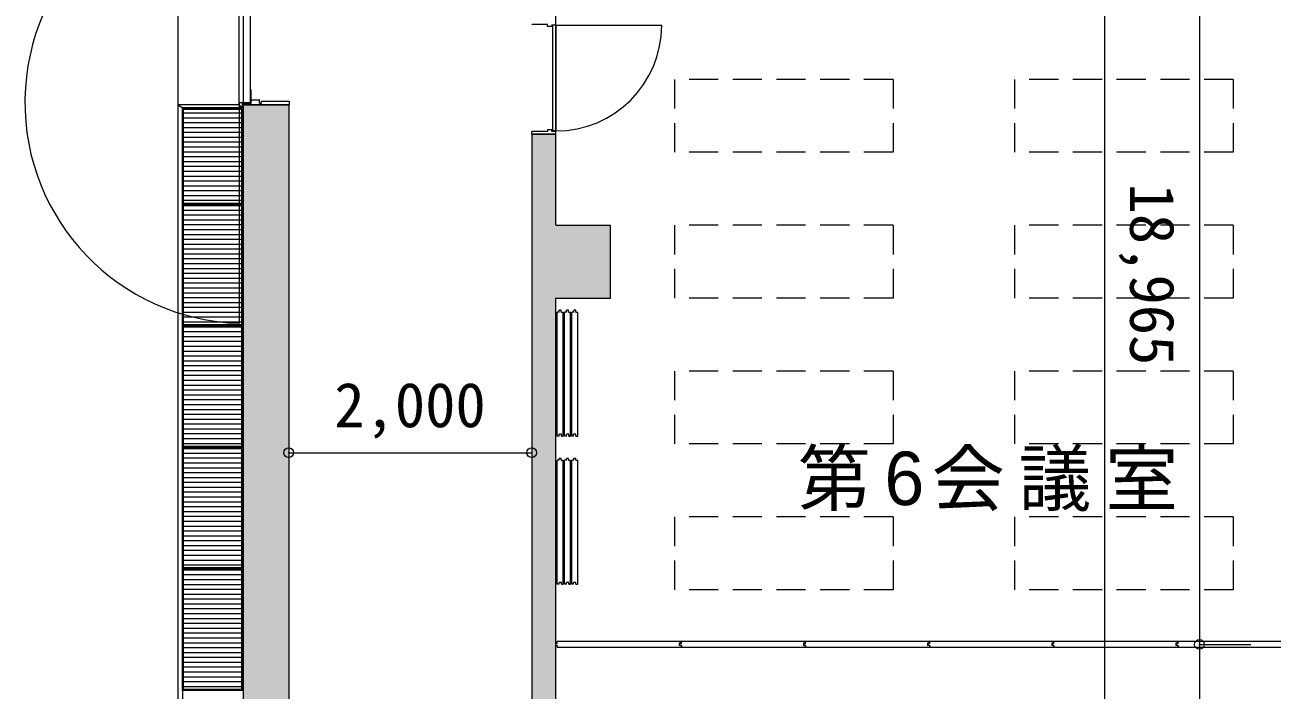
# Model space of a CAD drawing. Units: millimetres, scale not verified. Extents: x -61855 to 52913, y -114842 to -21833.
# Drawn here: x -8663 to 1602, y -82465 to -76992 of the extents above; entities that cross this region are included whole.
import ezdxf
from ezdxf.enums import TextEntityAlignment as Align

# ---------------------------------------------------------------- set-up
doc = ezdxf.new("R2010")
doc.units = ezdxf.units.MM
doc.header["$LTSCALE"] = 200
doc.header["$PDMODE"] = 32
doc.header["$PDSIZE"] = 80
doc.linetypes.add('DASHED1', pattern=[1.8, 1.2, -0.6])
for name, color, linetype, lineweight in [('0-1_躯体', 7, 'Continuous', 9), ('0-2_建具', 7, 'Continuous', 9), ('0-3_仕上', 4, 'Continuous', 5), ('0-6_寸法', 4, 'Continuous', 5), ('0-8_備品', 2, 'Continuous', 5)]:
    doc.layers.add(name, color=color, linetype=linetype, lineweight=lineweight)
doc.layers.add('0-4_室名', color=7, linetype='Continuous')
doc.styles.add('・', font='')
doc.styles.add('ＭＳ ゴシック', font='')
doc.styles.get('・').set_extended_font_data('・')
doc.styles.get('ＭＳ ゴシック').set_extended_font_data('MS Gothic')

msp = doc.modelspace()

# ---------------------------------------------------------------- linework, layer by layer
at = {"layer": '0-1_躯体'}
for p, q in [((-7401.8, -77783.5), (-7401.8, -64178.5)), ((-4291.8, -78640), (-4291.8, -72940)), ((-6866.8, -74880), (-6866.8, -77640)), ((-6901.8, -77650), (-7401.8, -77650)), ((-7401.8, -77650), (-7366.8, -77675)), ((-7366.8, -77675), (-6866.8, -77675)), ((-7366.8, -77675), (-7366.8, -86470)), ((-6901.8, -77650), (-6866.8, -77675)), ((-6871.8, -77660), (-6871.8, -77637.5)), ((-6871.8, -77637.5), (-6866.8, -77640)), ((-6871.8, -77660), (-6866.8, -77660)), ((-6866.8, -77650), (-6866.8, -86495)), ((-6491.8, -77650), (-6866.8, -77650)), ((-6491.8, -77650), (-6491.8, -86495)), ((-4491.8, -77890), (-4491.8, -83270)), ((-4491.8, -77890), (-4291.8, -77890)), ((-4291.8, -78640), (-3841.8, -78640)), ((-3841.8, -79240), (-3841.8, -78640)), ((-4291.8, -79240), (-3841.8, -79240)), ((-4291.8, -84940), (-4291.8, -79240))]:
    msp.add_line(p, q, dxfattribs=at)
for points in [[(-6901.8, -74870), (-6901.8, -74870.5), (-6901.8, -77650)], [(-6491.8, -88840), (-7401.8, -88840), (-7401.8, -77650)]]:
    msp.add_lwpolyline(points, dxfattribs=at)
at = {"layer": '0-1_躯体', "color": 9}
for points in [[(-6491.8, -86495), (-6491.8, -77650), (-6866.8, -86495), (-6866.8, -77650)], [(-4291.8, -77890), (-4491.8, -77890), (-4291.8, -83270), (-4491.8, -83270)], [(-3841.8, -78640), (-4291.8, -78640), (-3841.8, -79240), (-4291.8, -79240)]]:
    msp.add_solid(points, dxfattribs=at)
at = {"layer": '0-2_建具'}
for p, q in [((-6866.8, -75817.5), (-6866.8, -77630)), ((-6806.8, -77630), (-6806.8, -75817.5)), ((-4326.8, -77005), (-4361.8, -77005)), ((-4326.8, -76990), (-4326.8, -77005)), ((-4291.8, -76995), (-4321.8, -76995)), ((-4321.8, -76995), (-4321.8, -77865)), ((-4291.8, -76995), (-4291.8, -77865)), ((-6801.8, -77640), (-6801.8, -77524.3)), ((-6871.8, -77637.5), (-6866.8, -77640)), ((-6871.8, -77660), (-6871.8, -77637.5)), ((-6871.8, -77660), (-6866.8, -77660)), ((-6866.8, -77640), (-6801.8, -77640)), ((-6866.8, -77650), (-6486.8, -77650)), ((-6866.8, -77660), (-6866.8, -77650)), ((-6801.8, -77610), (-6731.8, -77610)), ((-6801.8, -77640), (-6801.8, -77610)), ((-6731.8, -77635), (-6731.8, -77610)), ((-6731.8, -77635), (-6716.8, -77635)), ((-6486.8, -77620), (-6486.8, -77650)), ((-4361.8, -77870), (-4491.8, -77870)), ((-4326.8, -77855), (-4361.8, -77855)), ((-4361.8, -77855), (-4361.8, -77870)), ((-4291.8, -77865), (-4321.8, -77865)), ((-4291.8, -77890), (-4291.8, -77870))]:
    msp.add_line(p, q, dxfattribs=at)
at = {"layer": '0-2_建具', "color": 4, "lineweight": 5}
for p, q in [((-4291.8, -76995), (-3421.8, -76995)), ((-6896.8, -77630), (-6806.8, -77630)), ((-6896.8, -79447.7), (-6896.8, -77630)), ((-4264.3, -79355), (-4264.3, -79340)), ((-4249.3, -79340), (-4264.3, -79340)), ((-4204.3, -79355), (-4204.3, -79340)), ((-4189.3, -79340), (-4204.3, -79340)), ((-4144.3, -79355), (-4144.3, -79340)), ((-4129.3, -79340), (-4144.3, -79340)), ((-4266.3, -79355), (-4281.8, -79355)), ((-4264.3, -79355), (-4281.8, -79355)), ((-4249.3, -79355), (-4231.8, -79355)), ((-4231.8, -80375), (-4231.8, -79355)), ((-4206.3, -79355), (-4221.8, -79355)), ((-4204.3, -79355), (-4221.8, -79355)), ((-4189.3, -79355), (-4171.8, -79355)), ((-4171.8, -80375), (-4171.8, -79355)), ((-4146.3, -79355), (-4161.8, -79355)), ((-4144.3, -79355), (-4161.8, -79355)), ((-4129.3, -79355), (-4111.8, -79355)), ((-4111.8, -80375), (-4111.8, -79355)), ((-4281.8, -80375), (-4281.8, -80361.2)), ((-4266.3, -80375), (-4281.8, -80375)), ((-4266.3, -80375), (-4266.3, -80360)), ((-4247.3, -80360), (-4266.3, -80360)), ((-4247.3, -80375), (-4247.3, -80360)), ((-4247.3, -80375), (-4231.8, -80375)), ((-4221.8, -80375), (-4221.8, -80361.2)), ((-4206.3, -80375), (-4221.8, -80375)), ((-4206.3, -80375), (-4206.3, -80360)), ((-4187.3, -80360), (-4206.3, -80360)), ((-4187.3, -80375), (-4187.3, -80360)), ((-4187.3, -80375), (-4171.8, -80375)), ((-4161.8, -80375), (-4161.8, -80361.2)), ((-4146.3, -80375), (-4161.8, -80375)), ((-4146.3, -80375), (-4146.3, -80360)), ((-4127.3, -80360), (-4146.3, -80360)), ((-4127.3, -80375), (-4127.3, -80360)), ((-4127.3, -80375), (-4111.8, -80375)), ((-4266.3, -80575), (-4281.8, -80575)), ((-4264.3, -80575), (-4281.8, -80575)), ((-4264.3, -80575), (-4264.3, -80560)), ((-4249.3, -80560), (-4264.3, -80560)), ((-4249.3, -80575), (-4231.8, -80575)), ((-4231.8, -81595), (-4231.8, -80575)), ((-4206.3, -80575), (-4221.8, -80575)), ((-4204.3, -80575), (-4221.8, -80575)), ((-4204.3, -80575), (-4204.3, -80560)), ((-4189.3, -80560), (-4204.3, -80560)), ((-4189.3, -80575), (-4171.8, -80575)), ((-4171.8, -81595), (-4171.8, -80575)), ((-4146.3, -80575), (-4161.8, -80575)), ((-4144.3, -80575), (-4161.8, -80575)), ((-4144.3, -80575), (-4144.3, -80560)), ((-4129.3, -80560), (-4144.3, -80560)), ((-4129.3, -80575), (-4111.8, -80575)), ((-4111.8, -81595), (-4111.8, -80575)), ((-4281.8, -81595), (-4281.8, -81581.2)), ((-4266.3, -81595), (-4281.8, -81595)), ((-4266.3, -81595), (-4266.3, -81580)), ((-4247.3, -81580), (-4266.3, -81580)), ((-4247.3, -81595), (-4247.3, -81580)), ((-4247.3, -81595), (-4231.8, -81595)), ((-4221.8, -81595), (-4221.8, -81581.2)), ((-4206.3, -81595), (-4221.8, -81595)), ((-4206.3, -81595), (-4206.3, -81580)), ((-4187.3, -81580), (-4206.3, -81580)), ((-4187.3, -81595), (-4187.3, -81580)), ((-4187.3, -81595), (-4171.8, -81595)), ((-4161.8, -81595), (-4161.8, -81581.2)), ((-4146.3, -81595), (-4161.8, -81595)), ((-4146.3, -81595), (-4146.3, -81580)), ((-4127.3, -81580), (-4146.3, -81580)), ((-4127.3, -81595), (-4127.3, -81580)), ((-4127.3, -81595), (-4111.8, -81595)), ((-4281.8, -82082.5), (-4291.8, -82082.5)), ((-4291.8, -82097.5), (-4291.8, -82082.5)), ((-4281.8, -82097.5), (-4291.8, -82097.5)), ((-4281.8, -82082.5), (-4281.8, -82065)), ((-3261.8, -82065), (-4281.8, -82065)), ((-4281.8, -82097.5), (-4281.8, -82115)), ((-4281.8, -82099.5), (-4281.8, -82115)), ((-3261.8, -82115), (-4281.8, -82115)), ((-3261.8, -82080.5), (-3276.8, -82080.5)), ((-3276.8, -82080.5), (-3276.8, -82099.5)), ((-3261.8, -82099.5), (-3276.8, -82099.5)), ((-3274.8, -82082.5), (-3274.8, -82097.5)), ((-3259.8, -82097.5), (-3274.8, -82097.5)), ((-3261.8, -82080.5), (-3261.8, -82065)), ((-3261.8, -82099.5), (-3261.8, -82115)), ((-3259.8, -82082.5), (-3259.8, -82065)), ((-2239.8, -82065), (-3259.8, -82065)), ((-3259.8, -82097.5), (-3259.8, -82115)), ((-3259.8, -82099.5), (-3259.8, -82115)), ((-2239.8, -82080.5), (-2254.8, -82080.5)), ((-2254.8, -82080.5), (-2254.8, -82099.5)), ((-2239.8, -82099.5), (-2254.8, -82099.5)), ((-2239.8, -82115), (-2253.6, -82115)), ((-2252.8, -82082.5), (-2252.8, -82097.5)), ((-2237.8, -82097.5), (-2252.8, -82097.5)), ((-2239.8, -82080.5), (-2239.8, -82065)), ((-2239.8, -82099.5), (-2239.8, -82115)), ((-2237.8, -82082.5), (-2237.8, -82065)), ((-1217.8, -82065), (-2237.8, -82065)), ((-2237.8, -82097.5), (-2237.8, -82115)), ((-2237.8, -82099.5), (-2237.8, -82115)), ((-1217.8, -82115), (-2237.8, -82115)), ((-1217.8, -82080.5), (-1232.8, -82080.5)), ((-1232.8, -82080.5), (-1232.8, -82099.5)), ((-1217.8, -82099.5), (-1232.8, -82099.5)), ((-1230.8, -82082.5), (-1230.8, -82097.5)), ((-1215.8, -82097.5), (-1230.8, -82097.5)), ((-1217.8, -82080.5), (-1217.8, -82065)), ((-1217.8, -82099.5), (-1217.8, -82115)), ((-1217.8, -82099.5), (-1217.8, -82115)), ((-1215.8, -82082.5), (-1215.8, -82065)), ((-195.8, -82065), (-1215.8, -82065)), ((-1215.8, -82097.5), (-1215.8, -82115)), ((-1215.8, -82099.5), (-1215.8, -82115)), ((-195.8, -82115), (-1215.8, -82115)), ((-195.8, -82080.5), (-210.8, -82080.5)), ((-210.8, -82080.5), (-210.8, -82099.5)), ((-195.8, -82099.5), (-210.8, -82099.5)), ((-195.8, -82115), (-209.6, -82115)), ((-208.8, -82082.5), (-208.8, -82097.5)), ((-193.8, -82097.5), (-208.8, -82097.5)), ((-195.8, -82080.5), (-195.8, -82065)), ((-195.8, -82099.5), (-195.8, -82115)), ((-193.8, -82082.5), (-193.8, -82065)), ((826.2, -82065), (-193.8, -82065)), ((-193.8, -82097.5), (-193.8, -82115)), ((-193.8, -82099.5), (-193.8, -82115)), ((826.2, -82115), (-193.8, -82115)), ((826.2, -82080.5), (811.2, -82080.5)), ((811.2, -82080.5), (811.2, -82099.5)), ((826.2, -82099.5), (811.2, -82099.5)), ((828.2, -82097.5), (813.2, -82097.5)), ((826.2, -82080.5), (826.2, -82065)), ((826.2, -82099.5), (826.2, -82115)), ((828.2, -82082.5), (828.2, -82065)), ((1737.8, -82065), (828.2, -82065)), ((828.2, -82097.5), (828.2, -82115)), ((1737.8, -82115), (828.2, -82115)), ((1034.7, -82115), (828.2, -82115))]:
    msp.add_line(p, q, dxfattribs=at)
at = {"layer": '0-2_建具'}
for points in [[(-4361.8, -77005), (-4361.8, -76990), (-4491.8, -76990)], [(-6716.8, -77635), (-6716.8, -77620), (-6486.8, -77620)], [(-4291.8, -77890), (-4491.8, -77890), (-4491.8, -77870)], [(-4291.8, -77870), (-4326.8, -77870), (-4326.8, -77855)]]:
    msp.add_lwpolyline(points, dxfattribs=at)
at = {"layer": '0-2_建具', "color": 4, "lineweight": 5}
for points in [[(-4249.3, -79355), (-4249.3, -79340), (-4264.3, -79340)], [(-4189.3, -79355), (-4189.3, -79340), (-4204.3, -79340)], [(-4129.3, -79355), (-4129.3, -79340), (-4144.3, -79340)], [(-4281.8, -80375), (-4281.8, -79741.6), (-4281.8, -79355)], [(-4221.8, -80375), (-4221.8, -79741.6), (-4221.8, -79355)], [(-4161.8, -80375), (-4161.8, -79741.6), (-4161.8, -79355)], [(-4281.8, -81595), (-4281.8, -80961.6), (-4281.8, -80575)], [(-4249.3, -80575), (-4249.3, -80560), (-4264.3, -80560)], [(-4221.8, -81595), (-4221.8, -80961.6), (-4221.8, -80575)], [(-4189.3, -80575), (-4189.3, -80560), (-4204.3, -80560)], [(-4161.8, -81595), (-4161.8, -80961.6), (-4161.8, -80575)], [(-4129.3, -80575), (-4129.3, -80560), (-4144.3, -80560)], [(-3261.8, -82099.5), (-3261.8, -82115), (-3275.6, -82115)], [(-3259.8, -82082.5), (-3274.8, -82082.5), (-3274.8, -82097.5)], [(-2239.8, -82115), (-2873.2, -82115), (-3259.8, -82115)], [(-2237.8, -82082.5), (-2252.8, -82082.5), (-2252.8, -82097.5)], [(-1215.8, -82082.5), (-1230.8, -82082.5), (-1230.8, -82097.5)], [(-193.8, -82082.5), (-208.8, -82082.5), (-208.8, -82097.5)], [(828.2, -82082.5), (813.2, -82082.5), (813.2, -82097.5)]]:
    msp.add_lwpolyline(points, dxfattribs=at)
for centre, radius, start, end in [((-6844.3, -77629.9), 1818.5, 90, 268.34564), ((-4291.8, -76995), 870, 270, 0)]:
    msp.add_arc(centre, radius, start, end, dxfattribs=at)
at = {"layer": '0-3_仕上', "color": 7, "lineweight": 9}
for p, q in [((-6866.8, -77675), (-7366.8, -77675)), ((-7366.8, -78470), (-7366.8, -77675)), ((-6876.8, -78460.5), (-6876.8, -77685)), ((-6866.8, -78470), (-6866.8, -77675)), ((-6866.8, -78470), (-7366.8, -78470)), ((-6876.8, -78460.5), (-7356.8, -78460.5)), ((-6876.8, -78480), (-7356.8, -78480)), ((-7356.8, -79460.5), (-7356.8, -78480)), ((-6876.8, -79460.5), (-6876.8, -78480)), ((-6876.8, -79460.5), (-7356.8, -79460.5)), ((-6876.8, -79480), (-7356.8, -79480)), ((-7356.8, -80460.5), (-7356.8, -79480)), ((-6876.8, -80460.5), (-6876.8, -79480)), ((-6876.8, -80460.5), (-7356.8, -80460.5)), ((-6876.8, -80480), (-7356.8, -80480)), ((-7356.8, -81460.5), (-7356.8, -80480)), ((-6876.8, -81460.5), (-6876.8, -80480)), ((-6876.8, -81460.5), (-7356.8, -81460.5)), ((-6876.8, -81480), (-7356.8, -81480)), ((-7356.8, -82460.5), (-7356.8, -81480)), ((-6876.8, -82460.5), (-6876.8, -81480)), ((-6876.8, -82460.5), (-7356.8, -82460.5))]:
    msp.add_line(p, q, dxfattribs=at)
at = {"layer": '0-3_仕上'}
for p, q in [((-6876.8, -77718.2), (-7356.8, -77718.2)), ((-6876.8, -77758.2), (-7356.8, -77758.2)), ((-6876.8, -77798.2), (-7356.8, -77798.2)), ((-6876.8, -77838.2), (-7356.8, -77838.2)), ((-6876.8, -77878.2), (-7356.8, -77878.2)), ((-6876.8, -77918.2), (-7356.8, -77918.2)), ((-6876.8, -77958.2), (-7356.8, -77958.2)), ((-6876.8, -77998.2), (-7356.8, -77998.2)), ((-6876.8, -78038.2), (-7356.8, -78038.2)), ((-6876.8, -78078.2), (-7356.8, -78078.2)), ((-6876.8, -78118.2), (-7356.8, -78118.2)), ((-6876.8, -78158.2), (-7356.8, -78158.2)), ((-6876.8, -78198.2), (-7356.8, -78198.2)), ((-6876.8, -78238.2), (-7356.8, -78238.2)), ((-6876.8, -78278.2), (-7356.8, -78278.2)), ((-6876.8, -78318.2), (-7356.8, -78318.2)), ((-6876.8, -78358.2), (-7356.8, -78358.2)), ((-6876.8, -78398.2), (-7356.8, -78398.2)), ((-6876.8, -78438.2), (-7356.8, -78438.2)), ((-6876.8, -78518.2), (-7356.8, -78518.2)), ((-6876.8, -78558.2), (-7356.8, -78558.2)), ((-6876.8, -78598.2), (-7356.8, -78598.2)), ((-6876.8, -78638.2), (-7356.8, -78638.2)), ((-6876.8, -78678.2), (-7356.8, -78678.2)), ((-6876.8, -78718.2), (-7356.8, -78718.2)), ((-6876.8, -78758.2), (-7356.8, -78758.2)), ((-6876.8, -78798.2), (-7356.8, -78798.2)), ((-6876.8, -78838.2), (-7356.8, -78838.2)), ((-6876.8, -78878.2), (-7356.8, -78878.2)), ((-6876.8, -78918.2), (-7356.8, -78918.2)), ((-6876.8, -78958.2), (-7356.8, -78958.2)), ((-6876.8, -78998.2), (-7356.8, -78998.2)), ((-6876.8, -79038.2), (-7356.8, -79038.2)), ((-6876.8, -79078.2), (-7356.8, -79078.2)), ((-6876.8, -79118.2), (-7356.8, -79118.2)), ((-6876.8, -79158.2), (-7356.8, -79158.2)), ((-6876.8, -79198.2), (-7356.8, -79198.2)), ((-6876.8, -79238.2), (-7356.8, -79238.2)), ((-6876.8, -79278.2), (-7356.8, -79278.2)), ((-6876.8, -79318.2), (-7356.8, -79318.2)), ((-6876.8, -79358.2), (-7356.8, -79358.2)), ((-6876.8, -79398.2), (-7356.8, -79398.2)), ((-6876.8, -79438.2), (-7356.8, -79438.2)), ((-6876.8, -79518.2), (-7356.8, -79518.2)), ((-6876.8, -79558.2), (-7356.8, -79558.2)), ((-6876.8, -79598.2), (-7356.8, -79598.2)), ((-6876.8, -79638.2), (-7356.8, -79638.2)), ((-6876.8, -79678.2), (-7356.8, -79678.2)), ((-6876.8, -79718.2), (-7356.8, -79718.2)), ((-6876.8, -79758.2), (-7356.8, -79758.2)), ((-6876.8, -79798.2), (-7356.8, -79798.2)), ((-6876.8, -79838.2), (-7356.8, -79838.2)), ((-6876.8, -79878.2), (-7356.8, -79878.2)), ((-6876.8, -79918.2), (-7356.8, -79918.2)), ((-6876.8, -79958.2), (-7356.8, -79958.2)), ((-6876.8, -79998.2), (-7356.8, -79998.2)), ((-6876.8, -80038.2), (-7356.8, -80038.2)), ((-6876.8, -80078.2), (-7356.8, -80078.2)), ((-6876.8, -80118.2), (-7356.8, -80118.2)), ((-6876.8, -80158.2), (-7356.8, -80158.2)), ((-6876.8, -80198.2), (-7356.8, -80198.2)), ((-6876.8, -80238.2), (-7356.8, -80238.2)), ((-6876.8, -80278.2), (-7356.8, -80278.2)), ((-6876.8, -80318.2), (-7356.8, -80318.2)), ((-6876.8, -80358.2), (-7356.8, -80358.2)), ((-6876.8, -80398.2), (-7356.8, -80398.2)), ((-6876.8, -80438.2), (-7356.8, -80438.2)), ((-6876.8, -80518.2), (-7356.8, -80518.2)), ((-6876.8, -80558.2), (-7356.8, -80558.2)), ((-6876.8, -80598.2), (-7356.8, -80598.2)), ((-6876.8, -80638.2), (-7356.8, -80638.2)), ((-6876.8, -80678.2), (-7356.8, -80678.2)), ((-6876.8, -80718.2), (-7356.8, -80718.2)), ((-6876.8, -80758.2), (-7356.8, -80758.2)), ((-6876.8, -80798.2), (-7356.8, -80798.2)), ((-6876.8, -80838.2), (-7356.8, -80838.2)), ((-6876.8, -80878.2), (-7356.8, -80878.2)), ((-6876.8, -80918.2), (-7356.8, -80918.2)), ((-6876.8, -80958.2), (-7356.8, -80958.2)), ((-6876.8, -80998.2), (-7356.8, -80998.2)), ((-6876.8, -81038.2), (-7356.8, -81038.2)), ((-6876.8, -81078.2), (-7356.8, -81078.2)), ((-6876.8, -81118.2), (-7356.8, -81118.2)), ((-6876.8, -81158.2), (-7356.8, -81158.2)), ((-6876.8, -81198.2), (-7356.8, -81198.2)), ((-6876.8, -81238.2), (-7356.8, -81238.2)), ((-6876.8, -81278.2), (-7356.8, -81278.2)), ((-6876.8, -81318.2), (-7356.8, -81318.2)), ((-6876.8, -81358.2), (-7356.8, -81358.2)), ((-6876.8, -81398.2), (-7356.8, -81398.2)), ((-6876.8, -81438.2), (-7356.8, -81438.2)), ((-6876.8, -81518.2), (-7356.8, -81518.2)), ((-6876.8, -81558.2), (-7356.8, -81558.2)), ((-6876.8, -81598.2), (-7356.8, -81598.2)), ((-6876.8, -81638.2), (-7356.8, -81638.2)), ((-6876.8, -81678.2), (-7356.8, -81678.2)), ((-6876.8, -81718.2), (-7356.8, -81718.2)), ((-6876.8, -81758.2), (-7356.8, -81758.2)), ((-6876.8, -81798.2), (-7356.8, -81798.2)), ((-6876.8, -81838.2), (-7356.8, -81838.2)), ((-6876.8, -81878.2), (-7356.8, -81878.2)), ((-6876.8, -81918.2), (-7356.8, -81918.2)), ((-6876.8, -81958.2), (-7356.8, -81958.2)), ((-6876.8, -81998.2), (-7356.8, -81998.2)), ((-6876.8, -82038.2), (-7356.8, -82038.2)), ((-6876.8, -82078.2), (-7356.8, -82078.2)), ((-6876.8, -82118.2), (-7356.8, -82118.2)), ((-6876.8, -82158.2), (-7356.8, -82158.2)), ((-6876.8, -82198.2), (-7356.8, -82198.2)), ((-6876.8, -82238.2), (-7356.8, -82238.2)), ((-6876.8, -82278.2), (-7356.8, -82278.2)), ((-6876.8, -82318.2), (-7356.8, -82318.2)), ((-6876.8, -82358.2), (-7356.8, -82358.2)), ((-6876.8, -82398.2), (-7356.8, -82398.2)), ((-6876.8, -82438.2), (-7356.8, -82438.2))]:
    msp.add_line(p, q, dxfattribs=at)
at = {"layer": '0-3_仕上', "color": 7, "lineweight": 9}
for points in [[(-7356.8, -78460.5), (-7356.8, -77685), (-6876.8, -77685)], [(-6866.8, -79470), (-7366.8, -79470), (-7366.8, -78470)], [(-6866.8, -79470), (-6866.8, -78470), (-7366.8, -78470)], [(-6866.8, -80470), (-7366.8, -80470), (-7366.8, -79470)], [(-6866.8, -80470), (-6866.8, -79470), (-7366.8, -79470)], [(-6866.8, -81470), (-7366.8, -81470), (-7366.8, -80470)], [(-6866.8, -81470), (-6866.8, -80470), (-7366.8, -80470)], [(-6866.8, -82470), (-7366.8, -82470), (-7366.8, -81470)], [(-6866.8, -82470), (-6866.8, -81470), (-7366.8, -81470)]]:
    msp.add_lwpolyline(points, dxfattribs=at)
at = {"layer": '0-6_寸法'}
for p, q in [((224, -69565), (224, -88530)), ((1004.6, -75790), (1004.6, -82090)), ((-6491.8, -80512.2), (-4491.8, -80512.2)), ((1004.6, -82090), (1428.3, -82090)), ((1004.6, -82090), (1004.6, -88530))]:
    msp.add_line(p, q, dxfattribs=at)
for p in [(-6491.8, -80512.2), (-4491.8, -80512.2), (1004.6, -82090)]:
    msp.add_point(p, dxfattribs=at)
at = {"layer": '0-8_備品', "linetype": 'DASHED1'}
for p, q in [((-3316.8, -77440), (-3316.8, -78040)), ((-1516.8, -77440), (-3316.8, -77440)), ((-1516.8, -77440), (-1516.8, -78040)), ((-516.8, -77440), (-516.8, -78040)), ((1283.2, -77440), (-516.8, -77440)), ((1283.2, -77440), (1283.2, -78040)), ((-1516.8, -78040), (-3316.8, -78040)), ((1283.2, -78040), (-516.8, -78040)), ((1283.2, -78040), (-516.8, -78040)), ((-3316.8, -78640), (-3316.8, -79240)), ((-1516.8, -78640), (-3316.8, -78640)), ((-1516.8, -78640), (-1516.8, -79240)), ((-1516.8, -78640), (-1516.8, -79240)), ((1283.2, -78640), (-516.8, -78640)), ((-516.8, -78640), (-516.8, -79240)), ((1283.2, -78640), (1283.2, -79240)), ((-1516.8, -79240), (-3316.8, -79240)), ((1283.2, -79240), (-516.8, -79240)), ((1283.2, -79240), (-516.8, -79240)), ((-3316.8, -79840), (-3316.8, -80440)), ((-1516.8, -79840), (-3316.8, -79840)), ((-1516.8, -79840), (-1516.8, -80440)), ((1283.2, -79840), (-516.8, -79840)), ((-516.8, -79840), (-516.8, -80440)), ((-1516.8, -80440), (-3316.8, -80440)), ((1283.2, -80440), (-516.8, -80440)), ((-3316.8, -81040), (-3316.8, -81640)), ((-1516.8, -81040), (-3316.8, -81040)), ((-1516.8, -81040), (-1516.8, -81640)), ((-1516.8, -81040), (-1516.8, -81640)), ((-516.8, -81040), (-516.8, -81640)), ((1283.2, -81040), (-516.8, -81040)), ((1283.2, -81040), (1283.2, -81640)), ((-1516.8, -81640), (-3316.8, -81640)), ((1283.2, -81640), (-516.8, -81640))]:
    msp.add_line(p, q, dxfattribs=at)
for points in [[(-1516.8, -77440), (-1516.8, -78040), (-3316.8, -78040)], [(-1516.8, -79840), (-1516.8, -80440), (-3316.8, -80440)], [(1283.2, -79840), (1283.2, -80440), (-516.8, -80440)]]:
    msp.add_lwpolyline(points, dxfattribs=at)

# ---------------------------------------------------------------- texts
at = {"layer": '0-4_室名', "insert": (-2302, -80996.2), "char_height": 439.9, "attachment_point": 7, "style": '・'}
msp.add_mtext('\\T1.19;第6会議室', dxfattribs=at)
at = {"layer": '0-6_寸法', "style": 'ＭＳ ゴシック'}
msp.add_text('18,965', height=366.6, rotation=270, dxfattribs=at).set_placement((324, -78297.5), align=Align.BOTTOM_LEFT)
msp.add_text('2,000', height=366.6, dxfattribs=at).set_placement((-6116.8, -80412.2), align=Align.BOTTOM_LEFT)

doc.saveas('drawing.dxf')
